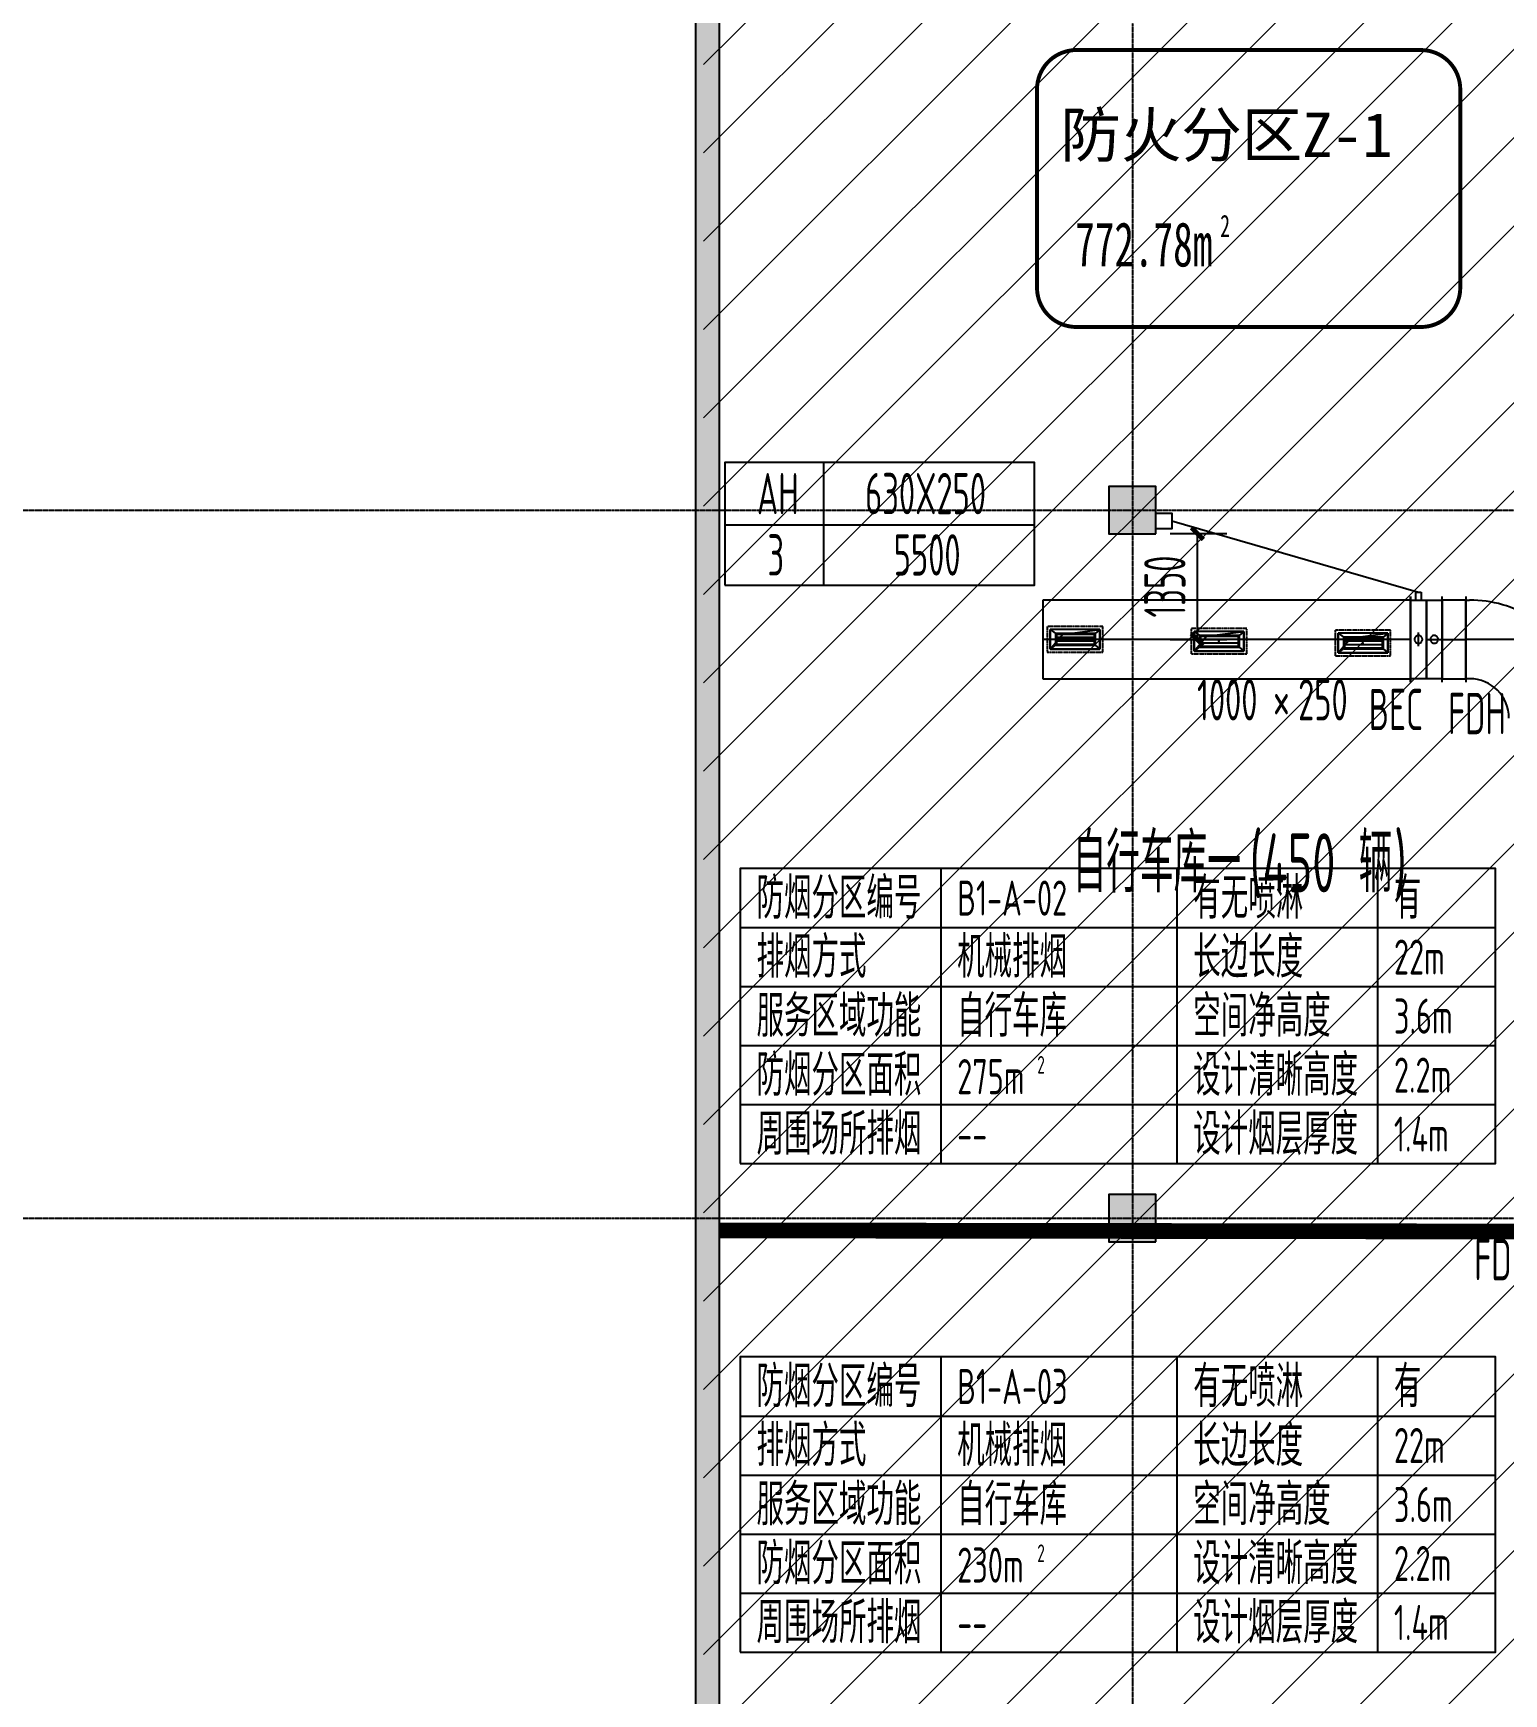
# Model space of a CAD drawing. Extents: x -20827274 to 1300756471, y -549375 to 3431892.
# Drawn here: x -103877 to -85189, y -280305 to -259199 of the extents above; entities that cross this region are included whole.
import ezdxf

# ---------------------------------------------------------------- set-up
doc = ezdxf.new("R2010")
doc.units = 0
doc.header["$LTSCALE"] = 10
for name, pattern in [('CENTER2', [1.125, 0.75, -0.125, 0.125, -0.125]), ('DASH', [0.35, 0.25, -0.1]), ('暖附图底图$0$DASH', [0.35, 0.25, -0.1]), ('暖附图底图$0$DOTE', [2.42, 2, -0.2, 0.02, -0.2])]:
    doc.linetypes.add(name, pattern=pattern)
for name, color, linetype in [('1-zs', 3, 'Continuous'), ('1-标注暖通', 4, 'Continuous'), ('DUCT-排烟中心线', 5, 'CENTER2'), ('DUCT-排烟标注', 3, 'Continuous'), ('DUCT-排烟法兰', 4, 'Continuous'), ('DUCT-排烟管', 2, 'Continuous'), ('DUCT-排烟管立管', 2, 'Continuous'), ('DUCT-排烟管端线', 4, 'Continuous'), ('DUCT-排烟阀门', 7, 'Continuous'), ('DUCT-排风风口', 7, 'Continuous'), ('H-PUB_TAB', 7, 'Continuous'), ('H-TH_DIM', 3, 'Continuous'), ('Hvac-Hide', 8, 'DASH'), ('PUB_HATCH', 8, 'Continuous'), ('暖附图底图$0$0-绿', 8, 'Continuous'), ('暖附图底图$0$0-蓝', 8, 'Continuous'), ('暖附图底图$0$1-标注暖通', 8, 'Continuous'), ('暖附图底图$0$A-COLUMN', 8, 'Continuous'), ('暖附图底图$0$A-ROOM_NAME', 8, 'Continuous'), ('暖附图底图$0$A-WALL', 8, 'Continuous'), ('暖附图底图$0$DOTE', 8, 'Continuous'), ('暖附图底图$0$PUB_HATCH', 8, 'Continuous')]:
    doc.layers.add(name, color=color, linetype=linetype)
doc.layers.add('F-非人防区', color=105, linetype='Continuous', lineweight=15)
doc.styles.add('8B2_02', font='tssdeng.shx', dxfattribs={"width": 0.6, "bigfont": 'TSSDCHN.shx'})
doc.styles.add('8B2_02_T3', font='tssdeng.shx', dxfattribs={"width": 0.6, "bigfont": 'TSSDCHN.shx'})
doc.styles.add('_THVAC_PIPEDN', font='tssdeng.shx', dxfattribs={"width": 0.7, "height": 3.5, "bigfont": 'tssdchn.shx'})
doc.styles.add('暖附图底图$0$8B2_02', font='tssdeng.shx', dxfattribs={"width": 0.6, "bigfont": 'TSSDCHN.shx'})
doc.styles.add('暖附图底图$0$黑体', font='simhei.ttf', dxfattribs={"width": 0.65})
doc.dimstyles.new('_TCH_ARCH&&150', dxfattribs={"dimtxt": 525, "dimasz": 150, "dimexe": 375, "dimexo": 450, "dimgap": 150, "dimtad": 1, "dimdec": 0, "dimrnd": 50, "dimzin": 0, "dimdsep": 46, "dimtxsty": '8B2_02_T3', "dimblk": 'ARCHTICK', "dimcen": 0.09, "dimclrt": 7, "dimazin": 2, "dimtfac": 1, "dimtdec": 0, "dimtix": 1, "dimtmove": 2, "dimatfit": 3, "dimfxl": 0, "dimtolj": 1, "dimtzin": 0, "dimarcsym": 0})

# ---------------------------------------------------------------- blocks, each defined once
blk = doc.blocks.new('$风口$00000108')
for p, q in [((-250, 135), (-190, 75)), ((-250, -135), (-250, 135)), ((200, 25), (-190, 25)), ((250, 135), (200, 75)), ((250, 135), (250, -135)), ((-250, -135), (-190, -75)), ((250, -135), (-250, -135)), ((200, -25), (-190, -25)), ((200, -75), (250, -135))]:
    blk.add_line(p, q)
at = {"linetype": 'Continuous'}
blk.add_line((250, 135), (-250, 135), dxfattribs=at)
at = {"lineweight": 40}
for p, q in [((-190, 75), (200, 75)), ((-190, -75), (-190, 75)), ((200, 75), (200, -75)), ((-190, -75), (200, -75))]:
    blk.add_line(p, q, dxfattribs=at)
blk = doc.blocks.new('暖附图底图$0$A$C10817FE3')
at = {"layer": '暖附图底图$0$0-蓝', "color": 9, "linetype": '暖附图底图$0$DASH', "ltscale": 3, "const_width": 50}
blk.add_lwpolyline([(-198462, -100423), (-194083, -100423, 0.414214), (-193583, -99923), (-193583, -97403, 0.414214), (-194083, -96903), (-198462, -96903, 0.414214), (-198962, -97403), (-198962, -99923, 0.414214)], format="xyb", close=True, dxfattribs=at)
at = {"layer": '暖附图底图$0$0-绿', "color": 0, "linetype": '暖附图底图$0$DASH', "style": '暖附图底图$0$黑体'}
blk.add_text('防火分区Z-1', height=563.3, dxfattribs=at).set_placement((-198665, -98262))
at = {"layer": '暖附图底图$0$0-绿', "color": 0, "linetype": '暖附图底图$0$DASH', "style": '暖附图底图$0$黑体', "width": 0.65}
for s, height, p in [('772.78m', 563.3, (-198477, -99654)), ('2', 282, (-196634, -99279))]:
    blk.add_text(s, height=height, dxfattribs=at).set_placement(p)
blk = doc.blocks.new('_FZH')
blk.add_lwpolyline([(-0.5, -0.5), (0.5, -0.5), (0.5, 0.5), (-0.5, 0.5)], close=True)
at = {"layer": 'PUB_HATCH'}
blk.add_solid([(-0.5, -0.5), (0.5, -0.5), (-0.5, 0.5), (0.5, 0.5)], dxfattribs=at)
blk = doc.blocks.new('暖附图底图$0$AFSFCS')
at = {"layer": '暖附图底图$0$PUB_HATCH'}
blk.add_hatch(color=256, dxfattribs=at).paths.add_polyline_path([(-95158.6, -220260.4), (-95458.6, -220260.4), (-95458.6, -287560.4), (-95158.6, -287560.4)])
at = {"layer": '暖附图底图$0$A-WALL'}
for p, q in [((-95458.6, -220260.4), (-95458.6, -287560.4)), ((-95158.6, -220260.4), (-95158.6, -287560.4))]:
    blk.add_line(p, q, dxfattribs=at)
at = {"layer": '暖附图底图$0$DOTE', "color": 127, "linetype": '暖附图底图$0$DOTE', "ltscale": 1.5}
for p, q in [((-95158.6, -155629.3), (-95158.6, -385768.2)), ((-89908.6, -155629.3), (-89908.6, -385768.2))]:
    blk.add_line(p, q, dxfattribs=at)
at = {"layer": '暖附图底图$0$DOTE', "color": 16, "linetype": '暖附图底图$0$DOTE', "ltscale": 1.5}
for p, q in [((-113117.3, -265260.4), (10791.4, -265260.4)), ((-113117.3, -274260.4), (10791.4, -274260.4))]:
    blk.add_line(p, q, dxfattribs=at)
blk.add_blockref('暖附图底图$0$A$C10817FE3', (107841.4, -162510.4))
at = {"layer": '暖附图底图$0$A-COLUMN', "xscale": 600, "yscale": 600, "zscale": 600, "rotation": 90}
for p in [(-89908.6, -265260.4), (-89908.6, -274260.4)]:
    blk.add_blockref('_FZH', p, dxfattribs=at)
at = {"layer": '暖附图底图$0$A-ROOM_NAME', "style": '暖附图底图$0$8B2_02', "width": 0.6}
for s, p in [('自行车库一', (-90666.9, -270118.5)), ('(450', (-88416.9, -270118.5)), ('辆', (-87032.3, -270118.5)), (')', (-86582.3, -270118.5))]:
    blk.add_text(s, height=750, dxfattribs=at).set_placement(p)
blk = doc.blocks.new('暖附图底图')
at = {"layer": '暖附图底图$0$1-标注暖通', "linetype": '暖附图底图$0$DASH'}
blk.add_blockref('暖附图底图$0$AFSFCS', (500000, 0), dxfattribs=at)
blk = doc.blocks.new('_ArchTick')
at = {"color": 0, "linetype": 'ByBlock', "const_width": 0.4}
blk.add_lwpolyline([(-0.5, -0.5), (0.5, 0.5)], dxfattribs=at)
blk = doc.blocks.new('*D1132')
at = {"layer": 'Defpoints', "color": 0, "transparency": 16777216}
for p in [(-89880, -265560), (-89083, -265560), (-89880, -266904)]:
    blk.add_point(p, dxfattribs=at)
at = {"layer": 'H-TH_DIM', "color": 0, "lineweight": -2, "transparency": 16777216}
for p, q in [((-89430, -265560), (-88708, -265560)), ((-89083, -266904), (-89083, -265560)), ((-89430, -266904), (-88708, -266904))]:
    blk.add_line(p, q, dxfattribs=at)
at = {"layer": 'H-TH_DIM', "color": 0, "lineweight": -2, "transparency": 16777216, "xscale": 150, "yscale": 150, "zscale": 150}
for p, rotation in [((-89083, -265560), 90), ((-89083, -266904), 270)]:
    blk.add_blockref('_ArchTick', p, dxfattribs=dict(at, rotation=rotation))
at = {"layer": 'H-TH_DIM', "color": 7, "transparency": 16777216, "insert": (-89496, -266232), "char_height": 525, "attachment_point": 5, "rotation": 90, "style": '8B2_02_T3'}
blk.add_mtext('\\A1;1350', dxfattribs=at)

msp = doc.modelspace()

# ---------------------------------------------------------------- hatches: boundary and pattern name
at = {"layer": 'F-非人防区'}
h = msp.add_hatch(dxfattribs=at)
h.set_pattern_fill('ANSI31', color=8, scale=500)
h.set_pattern_definition([(45, (-67108.6, 126739.6), (-561.266, 561.266), [])])
edge = h.paths.add_edge_path()
edge.add_line((26041.4, -160910.4), (26041.4, -174910.4))
edge.add_line((26041.4, -174910.4), (44466.4, -174910.4))
edge.add_line((44466.4, -174910.4), (44466.4, -230535.4))
edge.add_line((44466.4, -230535.4), (29591.4, -230535.4))
edge.add_line((29591.4, -230535.4), (29591.4, -228585.4))
edge.add_line((29591.4, -228585.4), (32466.4, -228585.4))
edge.add_line((32466.4, -228585.4), (32466.4, -223185.4))
edge.add_line((32466.4, -223185.4), (6116.4, -223185.4))
edge.add_line((6116.4, -223185.4), (6116.4, -236210.4))
edge.add_line((6116.4, -236210.4), (5916.4, -236210.4))
edge.add_line((5916.4, -236210.4), (5921.1, -289912.2))
edge.add_line((5921.1, -289912.2), (35191.4, -289912.2))
edge.add_line((35191.4, -289912.2), (35191.4, -296310.4))
edge.add_line((35191.4, -296310.4), (35041.4, -296310.4))
edge.add_line((35041.4, -296310.4), (35041.4, -296910.4))
edge.add_line((35041.4, -296910.4), (35641.4, -296910.4))
edge.add_line((35641.4, -296910.4), (44736.4, -305099.6))
edge.add_line((44736.4, -305099.6), (22456.5, -329844))
edge.add_line((22456.5, -329844), (22456.5, -340006.4))
edge.add_line((22456.5, -340006.4), (-13248.1, -379660.4))
edge.add_line((-13248.1, -379660.4), (-90108.6, -379660.4))
edge.add_line((-90108.6, -379660.4), (-90108.6, -373660.4))
edge.add_line((-90108.6, -373660.4), (-91358.6, -373660.4))
edge.add_arc((-91358.6, -361660.4), 12000, 180, 270, ccw=False)
edge.add_line((-103358.6, -361660.4), (-103358.6, -333450.4))
edge.add_line((-103358.6, -333450.4), (-95358.6, -333436.6))
edge.add_line((-95358.6, -333436.6), (-95358.6, -160610.4))
edge.add_line((-95358.6, -160610.4), (-86333.4, -160610.4))
edge.add_line((-86333.4, -160610.4), (-86333.6, -149790))
edge.add_line((-86333.6, -149790), (-73433.4, -149790))
edge.add_line((-73433.4, -149790), (-73433.4, -160610.4))
edge.add_line((-73433.4, -160610.4), (26041.4, -160910.4))

# ---------------------------------------------------------------- linework, layer by layer
at = {"layer": '1-标注暖通'}
msp.add_line((-89408.6, -265397.7), (-86273, -266301.9, 2000), dxfattribs=at)
for points in [[(-95087, -266214.4), (-91151.1, -266214.4), (-91151.1, -264655.6), (-95087, -264655.6)], [(-89608.6, -265297.7), (-89408.6, -265297.7), (-89408.6, -265497.7), (-89608.6, -265497.7)]]:
    msp.add_lwpolyline(points, close=True, dxfattribs=at)
for points in [[(-93834.6, -264655.6), (-93834.6, -266214.4)], [(-95087, -265446), (-91151.1, -265446)]]:
    msp.add_lwpolyline(points, dxfattribs=at)
at = {"layer": '1-标注暖通', "linetype": 'DASH', "const_width": 200}
msp.add_lwpolyline([(-75308.6, -274442.8), (-95158.6, -274415.8)], dxfattribs=at)
at = {"layer": 'DUCT-排烟中心线'}
for p, q in [((-86373.2, -266904), (-91047.8, -266904)), ((-85972.6, -266904), (-85672.8, -266904)), ((-84322.6, -266904), (-85672.6, -266904))]:
    msp.add_line(p, q, dxfattribs=at)
at = {"layer": 'DUCT-排烟法兰'}
for p, q in [((-86373.1, -267449), (-86373.1, -266359)), ((-86373.1, -266359), (-86373.1, -267449)), ((-85972.7, -267449), (-85972.7, -266359)), ((-85672.7, -266359), (-85672.7, -267449))]:
    msp.add_line(p, q, dxfattribs=at)
at = {"layer": 'DUCT-排烟法兰', "color": 18, "true_color": 0x000000}
for p in [(-90638.5, -266904, -0.1), (-90638.5, -266904, 0.1), (-88808.7, -266927.1, -0.1), (-88808.7, -266927.1, 0.1), (-86978.9, -266950.3, -0.1), (-86978.9, -266950.3, 0.1), (-86373.2, -266904, 2000), (-86373.2, -266904, 2000), (-86373, -266904, 2000), (-86373, -266904, 2000), (-85972.8, -266904, 2000), (-85972.6, -266904, 2000), (-85672.8, -266904, 2000), (-85672.6, -266904, 2000)]:
    msp.add_point(p, dxfattribs=at)
at = {"layer": 'DUCT-排烟管'}
for p, q in [((-86373.2, -266404), (-91047.8, -266404)), ((-91047.8, -266404), (-91047.8, -267404)), ((-86373.2, -267404), (-86373.2, -266404)), ((-86373, -266404), (-86173, -266404)), ((-86172.8, -266404), (-85972.8, -266404)), ((-85672.8, -266404), (-85972.6, -266404)), ((-85972.6, -266404), (-85972.6, -267404)), ((-85672.8, -267404), (-85672.8, -266404)), ((-85672.6, -266404), (-85622.6, -266404)), ((-91047.8, -267404), (-86373.2, -267404)), ((-86173, -267404), (-86373, -267404)), ((-85972.8, -267404), (-86172.8, -267404)), ((-85972.6, -267404), (-85672.8, -267404)), ((-85622.6, -267404), (-85672.6, -267404))]:
    msp.add_line(p, q, dxfattribs=at)
for radius, start in [(1500, 57.76905), (500, 0)]:
    msp.add_arc((-85622.6, -267904), radius, start, 90, dxfattribs=at)
at = {"layer": 'DUCT-排烟管', "color": 18, "true_color": 0x000000}
msp.add_point((-85672.6, -266904, 2000), dxfattribs=at)
at = {"layer": 'DUCT-排烟管立管'}
for p, q in [((-90323.5, -266779), (-90953.5, -266779)), ((-90953.5, -266779), (-90953.5, -267029)), ((-90323.5, -267029), (-90323.5, -266779)), ((-88493.7, -266802.1), (-89123.7, -266802.1)), ((-89123.7, -266802.1), (-89123.7, -267052.1)), ((-88493.7, -267052.1), (-88493.7, -266802.1)), ((-86663.9, -266825.3), (-87293.9, -266825.3)), ((-87293.9, -266825.3), (-87293.9, -267075.3)), ((-86663.9, -267075.3), (-86663.9, -266825.3)), ((-90953.5, -267029), (-90323.5, -267029)), ((-89123.7, -267052.1), (-88493.7, -267052.1)), ((-87293.9, -267075.3), (-86663.9, -267075.3))]:
    msp.add_line(p, q, dxfattribs=at)
at = {"layer": 'DUCT-排烟管端线'}
for p, q in [((-86373, -267404), (-86373, -266404)), ((-86173, -267404), (-86173, -266404)), ((-86172.8, -266404), (-86172.8, -267404)), ((-85972.8, -266404), (-85972.8, -267404)), ((-85672.6, -267404), (-85672.6, -266404)), ((-90953.5, -267029), (-90796, -266841.5)), ((-90796, -266841.5), (-90323.5, -266779)), ((-89123.7, -267052.1), (-88966.2, -266864.6)), ((-88966.2, -266864.6), (-88493.7, -266802.1)), ((-87293.9, -267075.3), (-87136.4, -266887.8)), ((-87136.4, -266887.8), (-86663.9, -266825.3))]:
    msp.add_line(p, q, dxfattribs=at)
at = {"layer": 'DUCT-排烟阀门'}
for p, q in [((-86306.2, -266404), (-86306.2, -266304)), ((-86306.2, -266304), (-86239.8, -266304)), ((-86239.8, -266304), (-86239.8, -266404)), ((-86322.6, -266897.7), (-86323, -266904)), ((-86323, -266904), (-86322.6, -266910.3)), ((-86321.4, -266891.6), (-86322.6, -266897.7)), ((-86322.6, -266910.3), (-86321.4, -266916.4)), ((-86319.5, -266885.6), (-86321.4, -266891.6)), ((-86321.4, -266916.4), (-86319.5, -266922.4)), ((-86316.8, -266879.9), (-86319.5, -266885.6)), ((-86319.5, -266922.4), (-86316.8, -266928.1)), ((-86313.4, -266874.6), (-86316.8, -266879.9)), ((-86316.8, -266928.1), (-86313.4, -266933.4)), ((-86309.4, -266869.8), (-86313.4, -266874.6)), ((-86313.4, -266933.4), (-86309.4, -266938.2)), ((-86304.9, -266865.5), (-86309.4, -266869.8)), ((-86309.4, -266938.2), (-86304.9, -266942.5)), ((-86299.8, -266861.8), (-86304.9, -266865.5)), ((-86304.9, -266942.5), (-86299.8, -266946.2)), ((-86294.3, -266858.8), (-86299.8, -266861.8)), ((-86299.8, -266946.2), (-86294.3, -266949.2)), ((-86288.4, -266856.4), (-86294.3, -266858.8)), ((-86294.3, -266949.2), (-86288.4, -266951.5)), ((-86282.4, -266854.9), (-86288.4, -266856.4)), ((-86288.4, -266951.5), (-86282.4, -266953.1)), ((-86276.1, -266854.1), (-86282.4, -266854.9)), ((-86282.4, -266953.1), (-86276.1, -266953.9)), ((-86269.8, -266854.1), (-86276.1, -266854.1)), ((-86276.1, -266953.9), (-86269.8, -266953.9)), ((-86273, -266991.5), (-86273, -266816.5)), ((-86263.6, -266854.9), (-86269.8, -266854.1)), ((-86269.8, -266953.9), (-86263.6, -266953.1)), ((-86257.5, -266856.4), (-86263.6, -266854.9)), ((-86263.6, -266953.1), (-86257.5, -266951.5)), ((-86251.7, -266858.8), (-86257.5, -266856.4)), ((-86257.5, -266951.5), (-86251.7, -266949.2)), ((-86246.2, -266861.8), (-86251.7, -266858.8)), ((-86251.7, -266949.2), (-86246.2, -266946.2)), ((-86241.1, -266865.5), (-86246.2, -266861.8)), ((-86246.2, -266946.2), (-86241.1, -266942.5)), ((-86236.5, -266869.8), (-86241.1, -266865.5)), ((-86241.1, -266942.5), (-86236.5, -266938.2)), ((-86232.5, -266874.6), (-86236.5, -266869.8)), ((-86236.5, -266938.2), (-86232.5, -266933.4)), ((-86229.2, -266879.9), (-86232.5, -266874.6)), ((-86232.5, -266933.4), (-86229.2, -266928.1)), ((-86226.5, -266885.6), (-86229.2, -266879.9)), ((-86229.2, -266928.1), (-86226.5, -266922.4)), ((-86224.6, -266891.6), (-86226.5, -266885.6)), ((-86226.5, -266922.4), (-86224.6, -266916.4)), ((-86223.4, -266897.7), (-86224.6, -266891.6)), ((-86224.6, -266916.4), (-86223.4, -266910.3)), ((-86223, -266904), (-86223.4, -266897.7)), ((-86223.4, -266910.3), (-86223, -266904)), ((-86160.3, -266904), (-85985.3, -266904)), ((-86122.4, -266897.7), (-86122.8, -266904)), ((-86122.8, -266904), (-86122.4, -266910.3)), ((-86121.2, -266891.6), (-86122.4, -266897.7)), ((-86122.4, -266910.3), (-86121.2, -266916.4)), ((-86119.3, -266885.6), (-86121.2, -266891.6)), ((-86121.2, -266916.4), (-86119.3, -266922.4)), ((-86116.6, -266879.9), (-86119.3, -266885.6)), ((-86119.3, -266922.4), (-86116.6, -266928.1)), ((-86113.2, -266874.6), (-86116.6, -266879.9)), ((-86116.6, -266928.1), (-86113.2, -266933.4)), ((-86109.2, -266869.8), (-86113.2, -266874.6)), ((-86113.2, -266933.4), (-86109.2, -266938.2)), ((-86104.7, -266865.5), (-86109.2, -266869.8)), ((-86109.2, -266938.2), (-86104.7, -266942.5)), ((-86099.6, -266861.8), (-86104.7, -266865.5)), ((-86104.7, -266942.5), (-86099.6, -266946.2)), ((-86094.1, -266858.8), (-86099.6, -266861.8)), ((-86099.6, -266946.2), (-86094.1, -266949.2)), ((-86088.2, -266856.4), (-86094.1, -266858.8)), ((-86094.1, -266949.2), (-86088.2, -266951.5)), ((-86082.2, -266854.9), (-86088.2, -266856.4)), ((-86088.2, -266951.5), (-86082.2, -266953.1)), ((-86075.9, -266854.1), (-86082.2, -266854.9)), ((-86082.2, -266953.1), (-86075.9, -266953.9)), ((-86069.6, -266854.1), (-86075.9, -266854.1)), ((-86075.9, -266953.9), (-86069.6, -266953.9)), ((-86063.4, -266854.9), (-86069.6, -266854.1)), ((-86069.6, -266953.9), (-86063.4, -266953.1)), ((-86057.3, -266856.4), (-86063.4, -266854.9)), ((-86063.4, -266953.1), (-86057.3, -266951.5)), ((-86051.5, -266858.8), (-86057.3, -266856.4)), ((-86057.3, -266951.5), (-86051.5, -266949.2)), ((-86046, -266861.8), (-86051.5, -266858.8)), ((-86051.5, -266949.2), (-86046, -266946.2)), ((-86040.9, -266865.5), (-86046, -266861.8)), ((-86046, -266946.2), (-86040.9, -266942.5)), ((-86036.3, -266869.8), (-86040.9, -266865.5)), ((-86040.9, -266942.5), (-86036.3, -266938.2)), ((-86032.3, -266874.6), (-86036.3, -266869.8)), ((-86036.3, -266938.2), (-86032.3, -266933.4)), ((-86029, -266879.9), (-86032.3, -266874.6)), ((-86032.3, -266933.4), (-86029, -266928.1)), ((-86026.3, -266885.6), (-86029, -266879.9)), ((-86029, -266928.1), (-86026.3, -266922.4)), ((-86024.4, -266891.6), (-86026.3, -266885.6)), ((-86026.3, -266922.4), (-86024.4, -266916.4)), ((-86023.2, -266897.7), (-86024.4, -266891.6)), ((-86024.4, -266916.4), (-86023.2, -266910.3)), ((-86022.8, -266904), (-86023.2, -266897.7)), ((-86023.2, -266910.3), (-86022.8, -266904))]:
    msp.add_line(p, q, dxfattribs=at)
at = {"layer": 'H-PUB_TAB'}
for points in [[(-94894.8, -273566.8), (-85294.8, -273566.8), (-85294.8, -269816.8), (-94894.8, -269816.8)], [(-94894.8, -279774.6), (-85294.8, -279774.6), (-85294.8, -276024.6), (-94894.8, -276024.6)]]:
    msp.add_lwpolyline(points, close=True, dxfattribs=at)
for points in [[(-92344.8, -269816.8), (-92344.8, -273566.8)], [(-89344.8, -269816.8), (-89344.8, -273566.8)], [(-86794.8, -269816.8), (-86794.8, -273566.8)], [(-94894.8, -270566.8), (-85294.8, -270566.8)], [(-94894.8, -271316.8), (-85294.8, -271316.8)], [(-94894.8, -272066.8), (-85294.8, -272066.8)], [(-94894.8, -272816.8), (-85294.8, -272816.8)], [(-92344.8, -276024.6), (-92344.8, -279774.6)], [(-89344.8, -276024.6), (-89344.8, -279774.6)], [(-86794.8, -276024.6), (-86794.8, -279774.6)], [(-94894.8, -276774.6), (-85294.8, -276774.6)], [(-94894.8, -277524.6), (-85294.8, -277524.6)], [(-94894.8, -278274.6), (-85294.8, -278274.6)], [(-94894.8, -279024.6), (-85294.8, -279024.6)]]:
    msp.add_lwpolyline(points, dxfattribs=at)
at = {"layer": 'Hvac-Hide'}
for p, q in [((-90991, -266741.5), (-90991, -267066.5)), ((-90286, -266741.5), (-90991, -266741.5)), ((-90286, -267066.5), (-90286, -266741.5)), ((-89161.2, -266764.6), (-89161.2, -267089.6)), ((-88456.2, -266764.6), (-89161.2, -266764.6)), ((-88456.2, -267089.6), (-88456.2, -266764.6)), ((-87331.4, -266787.8), (-87331.4, -267112.8)), ((-86626.4, -266787.8), (-87331.4, -266787.8)), ((-86626.4, -267112.8), (-86626.4, -266787.8)), ((-90991, -267066.5), (-90286, -267066.5)), ((-89161.2, -267089.6), (-88456.2, -267089.6)), ((-87331.4, -267112.8), (-86626.4, -267112.8))]:
    msp.add_line(p, q, dxfattribs=at)

# ---------------------------------------------------------------- block references
at = {"layer": '1-zs'}
msp.add_blockref('暖附图底图', (-500000, 0), dxfattribs=at)
at = {"layer": 'DUCT-排风风口', "xscale": 1.26, "yscale": 0.9259259259259259}
for p in [(-90638.5, -266904, 2600), (-88808.7, -266927.1, 2600), (-86978.9, -266950.3, 2600)]:
    msp.add_blockref('$风口$00000108', p, dxfattribs=at)

# ---------------------------------------------------------------- texts
at = {"layer": '1-标注暖通', "style": '8B2_02', "width": 0.6}
for s, p in [('AH', (-94678.9, -265313.3)), ('630X250', (-93304.5, -265313.3)), ('3', (-94545.6, -266092.7)), ('5500', (-92941.1, -266092.7)), ('BEC', (-86903.2, -268057.5)), ('FDH', (-85897.1, -268108.6)), ('FDH', (-85564.8, -275049))]:
    msp.add_text(s, height=525, dxfattribs=at).set_placement(p)
at = {"layer": 'DUCT-排烟标注', "style": '8B2_02', "width": 0.6}
for s, p in [('1000', (-89086.6, -267933.8, 2000)), ('×', (-88117.4, -267933.8, 2000)), ('250', (-87802.4, -267933.8, 2000))]:
    msp.add_text(s, height=525, dxfattribs=at).set_placement(p)
at = {"layer": 'H-PUB_TAB', "style": '_THVAC_PIPEDN'}
for s, height, width, p in [('防烟分区编号', 525, 0.7, (-94684.8, -270454.3)), ('有无喷淋', 525, 0.7, (-89134.8, -270454.3)), ('有', 525, 0.7, (-86584.8, -270454.3)), ('B1-A-02', 446.25, 0.658824, (-92134.8, -270414.9)), ('排烟方式', 525, 0.7, (-94684.8, -271204.3)), ('机械排烟', 525, 0.7, (-92134.8, -271204.3)), ('长边长度', 525, 0.7, (-89134.8, -271204.3)), ('22m', 446.25, 0.658824, (-86584.8, -271164.9)), ('服务区域功能', 525, 0.7, (-94684.8, -271954.3)), ('自行车库', 525, 0.7, (-92134.8, -271954.3)), ('空间净高度', 525, 0.7, (-89134.8, -271954.3)), ('3.6m', 446.25, 0.658824, (-86584.8, -271914.9)), ('防烟分区面积', 525, 0.7, (-94684.8, -272704.3)), ('275m', 446.25, 0.658824, (-92134.8, -272684.6)), ('2', 223.1, 0.658824, (-91117.1, -272422.1)), ('设计清晰高度', 525, 0.7, (-89134.8, -272704.3)), ('2.2m', 446.25, 0.658824, (-86584.8, -272664.9)), ('周围场所排烟', 525, 0.7, (-94684.8, -273454.3)), ('设计烟层厚度', 525, 0.7, (-89134.8, -273454.3)), ('1.4m', 446.25, 0.658824, (-86584.8, -273414.9)), ('--', 446.25, 0.658824, (-92134.8, -273414.9)), ('防烟分区编号', 525, 0.7, (-94684.8, -276662.1)), ('B1-A-03', 446.25, 0.658824, (-92134.8, -276622.7)), ('有无喷淋', 525, 0.7, (-89134.8, -276662.1)), ('有', 525, 0.7, (-86584.8, -276662.1)), ('排烟方式', 525, 0.7, (-94684.8, -277412.1)), ('机械排烟', 525, 0.7, (-92134.8, -277412.1)), ('长边长度', 525, 0.7, (-89134.8, -277412.1)), ('22m', 446.25, 0.658824, (-86584.8, -277372.7)), ('服务区域功能', 525, 0.7, (-94684.8, -278162.1)), ('自行车库', 525, 0.7, (-92134.8, -278162.1)), ('空间净高度', 525, 0.7, (-89134.8, -278162.1)), ('3.6m', 446.25, 0.658824, (-86584.8, -278122.7)), ('防烟分区面积', 525, 0.7, (-94684.8, -278912.1)), ('设计清晰高度', 525, 0.7, (-89134.8, -278912.1)), ('230m', 446.25, 0.658824, (-92134.8, -278892.4)), ('2', 223.1, 0.658824, (-91117.1, -278629.9)), ('2.2m', 446.25, 0.658824, (-86584.8, -278872.7)), ('周围场所排烟', 525, 0.7, (-94684.8, -279662.1)), ('设计烟层厚度', 525, 0.7, (-89134.8, -279662.1)), ('1.4m', 446.25, 0.658824, (-86584.8, -279622.7)), ('--', 446.25, 0.658824, (-92134.8, -279622.7))]:
    msp.add_text(s, height=height, dxfattribs=dict(at, width=width)).set_placement(p)

# ---------------------------------------------------------------- dimensions: what is measured, and where the dimension line sits
at = {"layer": 'H-TH_DIM', "color": 1}
dim = msp.add_aligned_dim(p1=(-89880.5, -266904), p2=(-89880.5, -265560.4), distance=-797.1, dimstyle='_TCH_ARCH&&150', dxfattribs=at)
dim.commit()
dim.dimension.update_dxf_attribs({"geometry": '*D1132', "text_midpoint": (-89495.9, -266232.2)})

doc.saveas('drawing.dxf')
